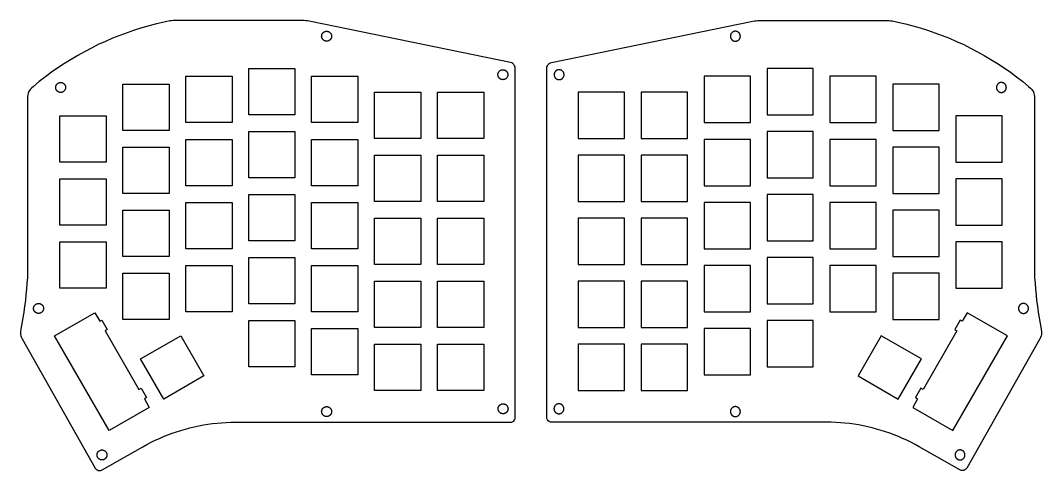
# Model space of a CAD drawing. Header units: centimetres. Extents: x 6 to 315, y 5 to 141.
import ezdxf

# ---------------------------------------------------------------- set-up
doc = ezdxf.new("R2010")
doc.units = ezdxf.units.CM
doc.layers.get('0').update_dxf_attribs({"color": 153, "true_color": 0x5890e1})

msp = doc.modelspace()

# ---------------------------------------------------------------- linework, layer by layer
for points in [[(7.74, 66.44, 0), (7.73, 65.94, 0), (7.72, 65.44, 0), (7.71, 64.94, 0), (7.69, 64.44, 0), (7.67, 63.94, 0), (7.66, 63.73, 0), (7.55, 62, 0), (7.42, 60.27, 0), (7.25, 58.53, 0), (7.06, 56.78, 0), (6.84, 55.04, 0), (6.59, 53.3, 0), (6.32, 51.57, 0), (6.02, 49.86, 0), (5.69, 48.16, 0), (5.65, 47.95, 0), (5.58, 47.48, 0), (5.56, 47, 0), (5.61, 46.53, 0), (5.71, 46.06, 0), (5.87, 45.61, 0), (6.08, 45.18, 0), (28.22, 6.16, 0), (28.46, 5.84, 0), (28.77, 5.6, 0), (29.13, 5.45, 0), (29.51, 5.4, 0), (29.89, 5.44, 0), (30.26, 5.59, 0), (42.62, 12.6, 0), (43.84, 13.28, 0), (45.09, 13.93, 0), (46.34, 14.54, 0), (47.62, 15.12, 0), (48.9, 15.67, 0), (50.19, 16.19, 0), (51.5, 16.68, 0), (52.82, 17.13, 0), (54.15, 17.55, 0), (55.49, 17.94, 0), (56.83, 18.3, 0), (58.19, 18.62, 0), (59.55, 18.91, 0), (60.92, 19.17, 0), (62.3, 19.39, 0), (63.68, 19.58, 0), (65.07, 19.73, 0), (66.46, 19.85, 0), (67.86, 19.94, 0), (69.26, 19.99, 0), (70.66, 20.01, 0), (153.81, 20.01, 0), (154.21, 20.06, 0), (154.57, 20.21, 0), (154.87, 20.45, 0), (155.11, 20.75, 0), (155.26, 21.11, 0), (155.31, 21.51, 0), (155.31, 126.94, 0), (155.26, 127.36, 0), (155.12, 127.75, 0), (154.9, 128.1, 0), (154.6, 128.39, 0), (154.25, 128.6, 0), (153.84, 128.74, 0), (93.44, 141.12, 0), (92.95, 141.21, 0), (92.46, 141.28, 0), (91.96, 141.34, 0), (91.47, 141.39, 0), (90.97, 141.41, 0), (90.47, 141.42, 0), (52.82, 141.42, 0), (52.32, 141.41, 0), (51.83, 141.39, 0), (51.33, 141.34, 0), (50.83, 141.28, 0), (50.34, 141.21, 0), (49.85, 141.12, 0), (49.05, 140.95, 0), (46.78, 140.43, 0), (44.52, 139.84, 0), (42.28, 139.19, 0), (40.04, 138.49, 0), (37.83, 137.72, 0), (35.62, 136.9, 0), (33.44, 136.03, 0), (31.28, 135.1, 0), (29.14, 134.11, 0), (27.03, 133.07, 0), (24.95, 131.98, 0), (22.89, 130.84, 0), (20.87, 129.64, 0), (18.87, 128.4, 0), (16.92, 127.11, 0), (15, 125.77, 0), (13.12, 124.38, 0), (11.28, 122.94, 0), (9.49, 121.46, 0), (8.87, 120.92, 0), (8.54, 120.59, 0), (8.26, 120.21, 0), (8.03, 119.8, 0), (7.87, 119.37, 0), (7.77, 118.91, 0), (7.74, 118.44, 0), (7.74, 66.94, 0)], [(312.43, 66.44, 0), (312.44, 65.94, 0), (312.45, 65.44, 0), (312.46, 64.94, 0), (312.48, 64.44, 0), (312.5, 63.94, 0), (312.51, 63.73, 0), (312.62, 62, 0), (312.75, 60.27, 0), (312.92, 58.53, 0), (313.11, 56.78, 0), (313.33, 55.04, 0), (313.58, 53.3, 0), (313.85, 51.57, 0), (314.15, 49.86, 0), (314.48, 48.16, 0), (314.52, 47.95, 0), (314.6, 47.48, 0), (314.61, 47, 0), (314.56, 46.53, 0), (314.46, 46.06, 0), (314.3, 45.61, 0), (314.09, 45.18, 0), (291.95, 6.16, 0), (291.71, 5.84, 0), (291.4, 5.6, 0), (291.04, 5.45, 0), (290.67, 5.4, 0), (290.28, 5.44, 0), (289.91, 5.59, 0), (277.56, 12.6, 0), (276.33, 13.28, 0), (275.08, 13.93, 0), (273.83, 14.54, 0), (272.55, 15.12, 0), (271.27, 15.67, 0), (269.98, 16.19, 0), (268.67, 16.68, 0), (267.35, 17.13, 0), (266.02, 17.55, 0), (264.69, 17.94, 0), (263.34, 18.3, 0), (261.98, 18.62, 0), (260.62, 18.91, 0), (259.25, 19.17, 0), (257.87, 19.39, 0), (256.49, 19.58, 0), (255.1, 19.73, 0), (253.71, 19.85, 0), (252.31, 19.94, 0), (250.91, 19.99, 0), (249.51, 20.01, 0), (166.36, 20.01, 0), (165.96, 20.06, 0), (165.6, 20.21, 0), (165.3, 20.45, 0), (165.06, 20.75, 0), (164.91, 21.11, 0), (164.86, 21.51, 0), (164.86, 126.94, 0), (164.91, 127.36, 0), (165.05, 127.75, 0), (165.27, 128.1, 0), (165.57, 128.39, 0), (165.92, 128.6, 0), (166.33, 128.74, 0), (226.73, 141.12, 0), (227.22, 141.21, 0), (227.71, 141.28, 0), (228.21, 141.34, 0), (228.7, 141.39, 0), (229.2, 141.41, 0), (229.7, 141.42, 0), (267.35, 141.42, 0), (267.85, 141.41, 0), (268.35, 141.39, 0), (268.84, 141.34, 0), (269.34, 141.28, 0), (269.83, 141.21, 0), (270.32, 141.12, 0), (271.12, 140.95, 0), (273.39, 140.43, 0), (275.65, 139.84, 0), (277.89, 139.19, 0), (280.13, 138.49, 0), (282.35, 137.72, 0), (284.55, 136.9, 0), (286.73, 136.03, 0), (288.89, 135.1, 0), (291.03, 134.11, 0), (293.14, 133.07, 0), (295.22, 131.98, 0), (297.28, 130.84, 0), (299.3, 129.64, 0), (301.3, 128.4, 0), (303.25, 127.11, 0), (305.17, 125.77, 0), (307.05, 124.38, 0), (308.89, 122.94, 0), (310.68, 121.46, 0), (311.3, 120.92, 0), (311.63, 120.59, 0), (311.91, 120.21, 0), (312.14, 119.8, 0), (312.3, 119.37, 0), (312.4, 118.91, 0), (312.43, 118.44, 0), (312.43, 66.94, 0)], [(96.73, 136.65, 0), (96.73, 136.72, 0), (96.74, 136.8, 0), (96.75, 136.88, 0), (96.76, 136.95, 0), (96.78, 137.02, 0), (96.8, 137.09, 0), (96.82, 137.16, 0), (96.85, 137.23, 0), (96.88, 137.3, 0), (96.91, 137.36, 0), (96.95, 137.43, 0), (96.99, 137.49, 0), (97.03, 137.55, 0), (97.08, 137.6, 0), (97.12, 137.66, 0), (97.17, 137.71, 0), (97.23, 137.76, 0), (97.28, 137.81, 0), (97.34, 137.85, 0), (97.4, 137.9, 0), (97.46, 137.93, 0), (97.52, 137.97, 0), (97.59, 138, 0), (97.65, 138.03, 0), (97.72, 138.06, 0), (97.79, 138.08, 0), (97.86, 138.11, 0), (97.93, 138.12, 0), (98.01, 138.14, 0), (98.08, 138.14, 0), (98.16, 138.15, 0), (98.24, 138.15, 0), (98.31, 138.15, 0), (98.39, 138.14, 0), (98.47, 138.14, 0), (98.54, 138.12, 0), (98.61, 138.11, 0), (98.68, 138.08, 0), (98.75, 138.06, 0), (98.82, 138.03, 0), (98.89, 138, 0), (98.95, 137.97, 0), (99.02, 137.93, 0), (99.08, 137.9, 0), (99.14, 137.85, 0), (99.19, 137.81, 0), (99.25, 137.76, 0), (99.3, 137.71, 0), (99.35, 137.66, 0), (99.4, 137.6, 0), (99.44, 137.55, 0), (99.49, 137.49, 0), (99.52, 137.43, 0), (99.56, 137.36, 0), (99.59, 137.3, 0), (99.62, 137.23, 0), (99.65, 137.16, 0), (99.67, 137.09, 0), (99.69, 137.02, 0), (99.71, 136.95, 0), (99.72, 136.88, 0), (99.73, 136.8, 0), (99.74, 136.72, 0), (99.74, 136.65, 0), (99.74, 136.57, 0), (99.73, 136.49, 0), (99.72, 136.42, 0), (99.71, 136.34, 0), (99.69, 136.27, 0), (99.67, 136.2, 0), (99.65, 136.13, 0), (99.62, 136.06, 0), (99.59, 136, 0), (99.56, 135.93, 0), (99.52, 135.87, 0), (99.49, 135.81, 0), (99.44, 135.75, 0), (99.4, 135.69, 0), (99.35, 135.64, 0), (99.3, 135.58, 0), (99.25, 135.53, 0), (99.19, 135.49, 0), (99.14, 135.44, 0), (99.08, 135.4, 0), (99.02, 135.36, 0), (98.95, 135.32, 0), (98.89, 135.29, 0), (98.82, 135.26, 0), (98.75, 135.23, 0), (98.68, 135.21, 0), (98.61, 135.19, 0), (98.54, 135.17, 0), (98.47, 135.16, 0), (98.39, 135.15, 0), (98.31, 135.14, 0), (98.24, 135.14, 0), (98.16, 135.14, 0), (98.08, 135.15, 0), (98.01, 135.16, 0), (97.93, 135.17, 0), (97.86, 135.19, 0), (97.79, 135.21, 0), (97.72, 135.23, 0), (97.65, 135.26, 0), (97.59, 135.29, 0), (97.52, 135.32, 0), (97.46, 135.36, 0), (97.4, 135.4, 0), (97.34, 135.44, 0), (97.28, 135.49, 0), (97.23, 135.53, 0), (97.17, 135.58, 0), (97.12, 135.64, 0), (97.08, 135.69, 0), (97.03, 135.75, 0), (96.99, 135.81, 0), (96.95, 135.87, 0), (96.91, 135.93, 0), (96.88, 136, 0), (96.85, 136.06, 0), (96.82, 136.13, 0), (96.8, 136.2, 0), (96.78, 136.27, 0), (96.76, 136.34, 0), (96.75, 136.42, 0), (96.74, 136.49, 0), (96.73, 136.57, 0)], [(223.44, 136.65, 0), (223.44, 136.72, 0), (223.43, 136.8, 0), (223.42, 136.88, 0), (223.41, 136.95, 0), (223.39, 137.02, 0), (223.37, 137.09, 0), (223.35, 137.16, 0), (223.32, 137.23, 0), (223.29, 137.3, 0), (223.26, 137.36, 0), (223.22, 137.43, 0), (223.18, 137.49, 0), (223.14, 137.55, 0), (223.09, 137.6, 0), (223.05, 137.66, 0), (223, 137.71, 0), (222.94, 137.76, 0), (222.89, 137.81, 0), (222.83, 137.85, 0), (222.77, 137.9, 0), (222.71, 137.93, 0), (222.65, 137.97, 0), (222.59, 138, 0), (222.52, 138.03, 0), (222.45, 138.06, 0), (222.38, 138.08, 0), (222.31, 138.11, 0), (222.24, 138.12, 0), (222.16, 138.14, 0), (222.09, 138.14, 0), (222.01, 138.15, 0), (221.93, 138.15, 0), (221.86, 138.15, 0), (221.78, 138.14, 0), (221.7, 138.14, 0), (221.63, 138.12, 0), (221.56, 138.11, 0), (221.49, 138.08, 0), (221.42, 138.06, 0), (221.35, 138.03, 0), (221.28, 138, 0), (221.22, 137.97, 0), (221.15, 137.93, 0), (221.09, 137.9, 0), (221.03, 137.85, 0), (220.98, 137.81, 0), (220.92, 137.76, 0), (220.87, 137.71, 0), (220.82, 137.66, 0), (220.77, 137.6, 0), (220.73, 137.55, 0), (220.69, 137.49, 0), (220.65, 137.43, 0), (220.61, 137.36, 0), (220.58, 137.3, 0), (220.55, 137.23, 0), (220.52, 137.16, 0), (220.5, 137.09, 0), (220.48, 137.02, 0), (220.46, 136.95, 0), (220.45, 136.88, 0), (220.44, 136.8, 0), (220.43, 136.72, 0), (220.43, 136.65, 0), (220.43, 136.57, 0), (220.44, 136.49, 0), (220.45, 136.42, 0), (220.46, 136.34, 0), (220.48, 136.27, 0), (220.5, 136.2, 0), (220.52, 136.13, 0), (220.55, 136.06, 0), (220.58, 136, 0), (220.61, 135.93, 0), (220.65, 135.87, 0), (220.69, 135.81, 0), (220.73, 135.75, 0), (220.77, 135.69, 0), (220.82, 135.64, 0), (220.87, 135.58, 0), (220.92, 135.53, 0), (220.98, 135.49, 0), (221.03, 135.44, 0), (221.09, 135.4, 0), (221.15, 135.36, 0), (221.22, 135.32, 0), (221.28, 135.29, 0), (221.35, 135.26, 0), (221.42, 135.23, 0), (221.49, 135.21, 0), (221.56, 135.19, 0), (221.63, 135.17, 0), (221.7, 135.16, 0), (221.78, 135.15, 0), (221.86, 135.14, 0), (221.93, 135.14, 0), (222.01, 135.14, 0), (222.09, 135.15, 0), (222.16, 135.16, 0), (222.24, 135.17, 0), (222.31, 135.19, 0), (222.38, 135.21, 0), (222.45, 135.23, 0), (222.52, 135.26, 0), (222.59, 135.29, 0), (222.65, 135.32, 0), (222.71, 135.36, 0), (222.77, 135.4, 0), (222.83, 135.44, 0), (222.89, 135.49, 0), (222.94, 135.53, 0), (223, 135.58, 0), (223.05, 135.64, 0), (223.09, 135.69, 0), (223.14, 135.75, 0), (223.18, 135.81, 0), (223.22, 135.87, 0), (223.26, 135.93, 0), (223.29, 136, 0), (223.32, 136.06, 0), (223.35, 136.13, 0), (223.37, 136.2, 0), (223.39, 136.27, 0), (223.41, 136.34, 0), (223.42, 136.42, 0), (223.43, 136.49, 0), (223.44, 136.57, 0)], [(74.64, 126.91, 0), (88.65, 126.91, 0), (88.65, 112.92, 0), (74.64, 112.92, 0)], [(245.53, 126.91, 0), (231.52, 126.91, 0), (231.52, 112.92, 0), (245.53, 112.92, 0)], [(69.6, 124.54, 0), (69.6, 110.53, 0), (55.59, 110.53, 0), (55.59, 124.54, 0)], [(93.69, 124.54, 0), (107.7, 124.54, 0), (107.7, 110.53, 0), (93.69, 110.53, 0)], [(150.07, 125.03, 0), (150.07, 125.11, 0), (150.08, 125.18, 0), (150.09, 125.26, 0), (150.1, 125.33, 0), (150.12, 125.41, 0), (150.14, 125.48, 0), (150.16, 125.55, 0), (150.19, 125.61, 0), (150.22, 125.68, 0), (150.25, 125.75, 0), (150.29, 125.81, 0), (150.33, 125.87, 0), (150.37, 125.93, 0), (150.42, 125.99, 0), (150.46, 126.04, 0), (150.51, 126.09, 0), (150.57, 126.14, 0), (150.62, 126.19, 0), (150.68, 126.24, 0), (150.74, 126.28, 0), (150.8, 126.32, 0), (150.86, 126.35, 0), (150.92, 126.39, 0), (150.99, 126.42, 0), (151.06, 126.44, 0), (151.13, 126.47, 0), (151.2, 126.49, 0), (151.27, 126.5, 0), (151.35, 126.52, 0), (151.42, 126.53, 0), (151.5, 126.53, 0), (151.58, 126.53, 0), (151.65, 126.53, 0), (151.73, 126.53, 0), (151.81, 126.52, 0), (151.88, 126.5, 0), (151.95, 126.49, 0), (152.02, 126.47, 0), (152.09, 126.44, 0), (152.16, 126.42, 0), (152.23, 126.39, 0), (152.29, 126.35, 0), (152.36, 126.32, 0), (152.42, 126.28, 0), (152.48, 126.24, 0), (152.53, 126.19, 0), (152.59, 126.14, 0), (152.64, 126.09, 0), (152.69, 126.04, 0), (152.74, 125.99, 0), (152.78, 125.93, 0), (152.82, 125.87, 0), (152.86, 125.81, 0), (152.9, 125.75, 0), (152.93, 125.68, 0), (152.96, 125.61, 0), (152.99, 125.55, 0), (153.01, 125.48, 0), (153.03, 125.41, 0), (153.05, 125.33, 0), (153.06, 125.26, 0), (153.07, 125.18, 0), (153.08, 125.11, 0), (153.08, 125.03, 0), (153.08, 124.95, 0), (153.07, 124.88, 0), (153.06, 124.8, 0), (153.05, 124.73, 0), (153.03, 124.65, 0), (153.01, 124.58, 0), (152.99, 124.51, 0), (152.96, 124.44, 0), (152.93, 124.38, 0), (152.9, 124.31, 0), (152.86, 124.25, 0), (152.82, 124.19, 0), (152.78, 124.13, 0), (152.74, 124.07, 0), (152.69, 124.02, 0), (152.64, 123.97, 0), (152.59, 123.92, 0), (152.53, 123.87, 0), (152.48, 123.82, 0), (152.42, 123.78, 0), (152.36, 123.74, 0), (152.29, 123.71, 0), (152.23, 123.67, 0), (152.16, 123.64, 0), (152.09, 123.62, 0), (152.02, 123.59, 0), (151.95, 123.57, 0), (151.88, 123.55, 0), (151.81, 123.54, 0), (151.73, 123.53, 0), (151.65, 123.53, 0), (151.58, 123.52, 0), (151.5, 123.53, 0), (151.42, 123.53, 0), (151.35, 123.54, 0), (151.27, 123.55, 0), (151.2, 123.57, 0), (151.13, 123.59, 0), (151.06, 123.62, 0), (150.99, 123.64, 0), (150.92, 123.67, 0), (150.86, 123.71, 0), (150.8, 123.74, 0), (150.74, 123.78, 0), (150.68, 123.82, 0), (150.62, 123.87, 0), (150.57, 123.92, 0), (150.51, 123.97, 0), (150.46, 124.02, 0), (150.42, 124.07, 0), (150.37, 124.13, 0), (150.33, 124.19, 0), (150.29, 124.25, 0), (150.25, 124.31, 0), (150.22, 124.38, 0), (150.19, 124.44, 0), (150.16, 124.51, 0), (150.14, 124.58, 0), (150.12, 124.65, 0), (150.1, 124.73, 0), (150.09, 124.8, 0), (150.08, 124.88, 0), (150.07, 124.95, 0)], [(170.1, 125.03, 0), (170.1, 125.11, 0), (170.09, 125.18, 0), (170.08, 125.26, 0), (170.07, 125.33, 0), (170.05, 125.41, 0), (170.03, 125.48, 0), (170.01, 125.55, 0), (169.98, 125.61, 0), (169.95, 125.68, 0), (169.92, 125.75, 0), (169.88, 125.81, 0), (169.84, 125.87, 0), (169.8, 125.93, 0), (169.75, 125.99, 0), (169.71, 126.04, 0), (169.66, 126.09, 0), (169.61, 126.14, 0), (169.55, 126.19, 0), (169.49, 126.24, 0), (169.43, 126.28, 0), (169.37, 126.32, 0), (169.31, 126.35, 0), (169.25, 126.39, 0), (169.18, 126.42, 0), (169.11, 126.44, 0), (169.04, 126.47, 0), (168.97, 126.49, 0), (168.9, 126.5, 0), (168.82, 126.52, 0), (168.75, 126.53, 0), (168.67, 126.53, 0), (168.59, 126.53, 0), (168.52, 126.53, 0), (168.44, 126.53, 0), (168.36, 126.52, 0), (168.29, 126.5, 0), (168.22, 126.49, 0), (168.15, 126.47, 0), (168.08, 126.44, 0), (168.01, 126.42, 0), (167.94, 126.39, 0), (167.88, 126.35, 0), (167.81, 126.32, 0), (167.75, 126.28, 0), (167.69, 126.24, 0), (167.64, 126.19, 0), (167.58, 126.14, 0), (167.53, 126.09, 0), (167.48, 126.04, 0), (167.43, 125.99, 0), (167.39, 125.93, 0), (167.35, 125.87, 0), (167.31, 125.81, 0), (167.27, 125.75, 0), (167.24, 125.68, 0), (167.21, 125.61, 0), (167.18, 125.55, 0), (167.16, 125.48, 0), (167.14, 125.41, 0), (167.12, 125.33, 0), (167.11, 125.26, 0), (167.1, 125.18, 0), (167.09, 125.11, 0), (167.09, 125.03, 0), (167.09, 124.95, 0), (167.1, 124.88, 0), (167.11, 124.8, 0), (167.12, 124.73, 0), (167.14, 124.65, 0), (167.16, 124.58, 0), (167.18, 124.51, 0), (167.21, 124.44, 0), (167.24, 124.38, 0), (167.27, 124.31, 0), (167.31, 124.25, 0), (167.35, 124.19, 0), (167.39, 124.13, 0), (167.43, 124.07, 0), (167.48, 124.02, 0), (167.53, 123.97, 0), (167.58, 123.92, 0), (167.64, 123.87, 0), (167.69, 123.82, 0), (167.75, 123.78, 0), (167.81, 123.74, 0), (167.88, 123.71, 0), (167.94, 123.67, 0), (168.01, 123.64, 0), (168.08, 123.62, 0), (168.15, 123.59, 0), (168.22, 123.57, 0), (168.29, 123.55, 0), (168.36, 123.54, 0), (168.44, 123.53, 0), (168.52, 123.53, 0), (168.59, 123.52, 0), (168.67, 123.53, 0), (168.75, 123.53, 0), (168.82, 123.54, 0), (168.9, 123.55, 0), (168.97, 123.57, 0), (169.04, 123.59, 0), (169.11, 123.62, 0), (169.18, 123.64, 0), (169.25, 123.67, 0), (169.31, 123.71, 0), (169.37, 123.74, 0), (169.43, 123.78, 0), (169.49, 123.82, 0), (169.55, 123.87, 0), (169.61, 123.92, 0), (169.66, 123.97, 0), (169.71, 124.02, 0), (169.75, 124.07, 0), (169.8, 124.13, 0), (169.84, 124.19, 0), (169.88, 124.25, 0), (169.92, 124.31, 0), (169.95, 124.38, 0), (169.98, 124.44, 0), (170.01, 124.51, 0), (170.03, 124.58, 0), (170.05, 124.65, 0), (170.07, 124.73, 0), (170.08, 124.8, 0), (170.09, 124.88, 0), (170.1, 124.95, 0)], [(226.48, 124.54, 0), (212.47, 124.54, 0), (212.47, 110.53, 0), (226.48, 110.53, 0)], [(250.57, 124.54, 0), (250.57, 110.53, 0), (264.58, 110.53, 0), (264.58, 124.54, 0)], [(16.23, 121.16, 0), (16.23, 121.24, 0), (16.23, 121.32, 0), (16.24, 121.39, 0), (16.26, 121.47, 0), (16.27, 121.54, 0), (16.29, 121.61, 0), (16.32, 121.68, 0), (16.34, 121.75, 0), (16.37, 121.82, 0), (16.41, 121.88, 0), (16.44, 121.94, 0), (16.48, 122, 0), (16.52, 122.06, 0), (16.57, 122.12, 0), (16.62, 122.18, 0), (16.67, 122.23, 0), (16.72, 122.28, 0), (16.77, 122.32, 0), (16.83, 122.37, 0), (16.89, 122.41, 0), (16.95, 122.45, 0), (17.01, 122.49, 0), (17.08, 122.52, 0), (17.14, 122.55, 0), (17.21, 122.58, 0), (17.28, 122.6, 0), (17.35, 122.62, 0), (17.43, 122.64, 0), (17.5, 122.65, 0), (17.58, 122.66, 0), (17.65, 122.67, 0), (17.73, 122.67, 0), (17.81, 122.67, 0), (17.88, 122.66, 0), (17.96, 122.65, 0), (18.03, 122.64, 0), (18.11, 122.62, 0), (18.18, 122.6, 0), (18.25, 122.58, 0), (18.32, 122.55, 0), (18.38, 122.52, 0), (18.45, 122.49, 0), (18.51, 122.45, 0), (18.57, 122.41, 0), (18.63, 122.37, 0), (18.69, 122.32, 0), (18.74, 122.28, 0), (18.79, 122.23, 0), (18.84, 122.18, 0), (18.89, 122.12, 0), (18.94, 122.06, 0), (18.98, 122, 0), (19.02, 121.94, 0), (19.05, 121.88, 0), (19.09, 121.82, 0), (19.12, 121.75, 0), (19.14, 121.68, 0), (19.17, 121.61, 0), (19.19, 121.54, 0), (19.2, 121.47, 0), (19.22, 121.39, 0), (19.23, 121.32, 0), (19.23, 121.24, 0), (19.24, 121.16, 0), (19.23, 121.09, 0), (19.23, 121.01, 0), (19.22, 120.93, 0), (19.2, 120.86, 0), (19.19, 120.79, 0), (19.17, 120.72, 0), (19.14, 120.65, 0), (19.12, 120.58, 0), (19.09, 120.51, 0), (19.05, 120.45, 0), (19.02, 120.38, 0), (18.98, 120.32, 0), (18.94, 120.26, 0), (18.89, 120.21, 0), (18.84, 120.15, 0), (18.79, 120.1, 0), (18.74, 120.05, 0), (18.69, 120, 0), (18.63, 119.96, 0), (18.57, 119.92, 0), (18.51, 119.88, 0), (18.45, 119.84, 0), (18.38, 119.81, 0), (18.32, 119.78, 0), (18.25, 119.75, 0), (18.18, 119.73, 0), (18.11, 119.71, 0), (18.03, 119.69, 0), (17.96, 119.68, 0), (17.88, 119.67, 0), (17.81, 119.66, 0), (17.73, 119.66, 0), (17.65, 119.66, 0), (17.58, 119.67, 0), (17.5, 119.68, 0), (17.43, 119.69, 0), (17.35, 119.71, 0), (17.28, 119.73, 0), (17.21, 119.75, 0), (17.14, 119.78, 0), (17.08, 119.81, 0), (17.01, 119.84, 0), (16.95, 119.88, 0), (16.89, 119.92, 0), (16.83, 119.96, 0), (16.77, 120, 0), (16.72, 120.05, 0), (16.67, 120.1, 0), (16.62, 120.15, 0), (16.57, 120.21, 0), (16.52, 120.26, 0), (16.48, 120.32, 0), (16.44, 120.38, 0), (16.41, 120.45, 0), (16.37, 120.51, 0), (16.34, 120.58, 0), (16.32, 120.65, 0), (16.29, 120.72, 0), (16.27, 120.79, 0), (16.26, 120.86, 0), (16.24, 120.93, 0), (16.23, 121.01, 0), (16.23, 121.09, 0)], [(50.55, 108.16, 0), (36.54, 108.16, 0), (36.54, 122.15, 0), (50.55, 122.15, 0)], [(269.62, 108.16, 0), (283.63, 108.16, 0), (283.63, 122.15, 0), (269.62, 122.15, 0)], [(303.95, 121.16, 0), (303.94, 121.24, 0), (303.94, 121.32, 0), (303.93, 121.39, 0), (303.91, 121.47, 0), (303.9, 121.54, 0), (303.88, 121.61, 0), (303.85, 121.68, 0), (303.83, 121.75, 0), (303.8, 121.82, 0), (303.76, 121.88, 0), (303.73, 121.94, 0), (303.69, 122, 0), (303.65, 122.06, 0), (303.6, 122.12, 0), (303.55, 122.18, 0), (303.5, 122.23, 0), (303.45, 122.28, 0), (303.4, 122.32, 0), (303.34, 122.37, 0), (303.28, 122.41, 0), (303.22, 122.45, 0), (303.16, 122.49, 0), (303.09, 122.52, 0), (303.03, 122.55, 0), (302.96, 122.58, 0), (302.89, 122.6, 0), (302.82, 122.62, 0), (302.74, 122.64, 0), (302.67, 122.65, 0), (302.59, 122.66, 0), (302.52, 122.67, 0), (302.44, 122.67, 0), (302.36, 122.67, 0), (302.29, 122.66, 0), (302.21, 122.65, 0), (302.14, 122.64, 0), (302.06, 122.62, 0), (301.99, 122.6, 0), (301.92, 122.58, 0), (301.85, 122.55, 0), (301.79, 122.52, 0), (301.72, 122.49, 0), (301.66, 122.45, 0), (301.6, 122.41, 0), (301.54, 122.37, 0), (301.48, 122.32, 0), (301.43, 122.28, 0), (301.38, 122.23, 0), (301.33, 122.18, 0), (301.28, 122.12, 0), (301.23, 122.06, 0), (301.19, 122, 0), (301.15, 121.94, 0), (301.12, 121.88, 0), (301.08, 121.82, 0), (301.05, 121.75, 0), (301.03, 121.68, 0), (301, 121.61, 0), (300.98, 121.54, 0), (300.97, 121.47, 0), (300.95, 121.39, 0), (300.94, 121.32, 0), (300.94, 121.24, 0), (300.94, 121.16, 0), (300.94, 121.09, 0), (300.94, 121.01, 0), (300.95, 120.93, 0), (300.97, 120.86, 0), (300.98, 120.79, 0), (301, 120.72, 0), (301.03, 120.65, 0), (301.05, 120.58, 0), (301.08, 120.51, 0), (301.12, 120.45, 0), (301.15, 120.38, 0), (301.19, 120.32, 0), (301.23, 120.26, 0), (301.28, 120.21, 0), (301.33, 120.15, 0), (301.38, 120.1, 0), (301.43, 120.05, 0), (301.48, 120, 0), (301.54, 119.96, 0), (301.6, 119.92, 0), (301.66, 119.88, 0), (301.72, 119.84, 0), (301.79, 119.81, 0), (301.85, 119.78, 0), (301.92, 119.75, 0), (301.99, 119.73, 0), (302.06, 119.71, 0), (302.14, 119.69, 0), (302.21, 119.68, 0), (302.29, 119.67, 0), (302.36, 119.66, 0), (302.44, 119.66, 0), (302.52, 119.66, 0), (302.59, 119.67, 0), (302.67, 119.68, 0), (302.74, 119.69, 0), (302.82, 119.71, 0), (302.89, 119.73, 0), (302.96, 119.75, 0), (303.03, 119.78, 0), (303.09, 119.81, 0), (303.16, 119.84, 0), (303.22, 119.88, 0), (303.28, 119.92, 0), (303.34, 119.96, 0), (303.4, 120, 0), (303.45, 120.05, 0), (303.5, 120.1, 0), (303.55, 120.15, 0), (303.6, 120.21, 0), (303.65, 120.26, 0), (303.69, 120.32, 0), (303.73, 120.38, 0), (303.76, 120.45, 0), (303.8, 120.51, 0), (303.83, 120.58, 0), (303.85, 120.65, 0), (303.88, 120.72, 0), (303.9, 120.79, 0), (303.91, 120.86, 0), (303.93, 120.93, 0), (303.94, 121.01, 0), (303.94, 121.09, 0)], [(126.75, 119.78, 0), (126.75, 105.76, 0), (112.74, 105.76, 0), (112.74, 119.78, 0)], [(131.79, 119.78, 0), (145.8, 119.78, 0), (145.8, 105.76, 0), (131.79, 105.76, 0)], [(188.38, 119.78, 0), (174.37, 119.78, 0), (174.37, 105.76, 0), (188.38, 105.76, 0)], [(193.42, 119.78, 0), (193.42, 105.76, 0), (207.43, 105.76, 0), (207.43, 119.78, 0)], [(17.49, 98.63, 0), (17.49, 112.62, 0), (31.5, 112.62, 0), (31.5, 98.63, 0)], [(302.68, 98.63, 0), (302.68, 112.62, 0), (288.67, 112.62, 0), (288.67, 98.63, 0)], [(69.6, 91.48, 0), (55.59, 91.48, 0), (55.59, 105.49, 0), (69.6, 105.49, 0)], [(74.64, 93.87, 0), (74.64, 107.86, 0), (88.65, 107.86, 0), (88.65, 93.87, 0)], [(93.69, 105.49, 0), (107.7, 105.49, 0), (107.7, 91.48, 0), (93.69, 91.48, 0)], [(226.48, 105.49, 0), (212.47, 105.49, 0), (212.47, 91.48, 0), (226.48, 91.48, 0)], [(245.53, 93.87, 0), (245.53, 107.86, 0), (231.52, 107.86, 0), (231.52, 93.87, 0)], [(250.57, 91.48, 0), (264.58, 91.48, 0), (264.58, 105.49, 0), (250.57, 105.49, 0)], [(36.54, 103.1, 0), (50.55, 103.1, 0), (50.55, 89.11, 0), (36.54, 89.11, 0)], [(283.63, 103.1, 0), (269.62, 103.1, 0), (269.62, 89.11, 0), (283.63, 89.11, 0)], [(112.74, 100.73, 0), (126.75, 100.73, 0), (126.75, 86.71, 0), (112.74, 86.71, 0)], [(131.79, 100.73, 0), (145.8, 100.73, 0), (145.8, 86.71, 0), (131.79, 86.71, 0)], [(188.38, 100.73, 0), (174.37, 100.73, 0), (174.37, 86.71, 0), (188.38, 86.71, 0)], [(207.43, 100.73, 0), (193.42, 100.73, 0), (193.42, 86.71, 0), (207.43, 86.71, 0)], [(17.49, 79.58, 0), (17.49, 93.57, 0), (31.5, 93.57, 0), (31.5, 79.58, 0)], [(302.68, 79.58, 0), (302.68, 93.57, 0), (288.67, 93.57, 0), (288.67, 79.58, 0)], [(74.64, 74.82, 0), (74.64, 88.81, 0), (88.65, 88.81, 0), (88.65, 74.82, 0)], [(245.53, 74.82, 0), (245.53, 88.81, 0), (231.52, 88.81, 0), (231.52, 74.82, 0)], [(36.54, 70.06, 0), (36.54, 84.05, 0), (50.55, 84.05, 0), (50.55, 70.06, 0)], [(55.59, 72.43, 0), (55.59, 86.44, 0), (69.6, 86.44, 0), (69.6, 72.43, 0)], [(107.7, 86.44, 0), (107.7, 72.43, 0), (93.69, 72.43, 0), (93.69, 86.44, 0)], [(212.47, 86.44, 0), (212.47, 72.43, 0), (226.48, 72.43, 0), (226.48, 86.44, 0)], [(264.58, 72.43, 0), (264.58, 86.44, 0), (250.57, 86.44, 0), (250.57, 72.43, 0)], [(283.63, 70.06, 0), (283.63, 84.05, 0), (269.62, 84.05, 0), (269.62, 70.06, 0)], [(126.75, 81.68, 0), (126.75, 67.66, 0), (112.74, 67.66, 0), (112.74, 81.68, 0)], [(145.8, 81.68, 0), (145.8, 67.66, 0), (131.79, 67.66, 0), (131.79, 81.68, 0)], [(174.37, 81.68, 0), (174.37, 67.66, 0), (188.38, 67.66, 0), (188.38, 81.68, 0)], [(193.42, 81.68, 0), (193.42, 67.66, 0), (207.43, 67.66, 0), (207.43, 81.68, 0)], [(31.5, 60.53, 0), (17.49, 60.53, 0), (17.49, 74.52, 0), (31.5, 74.52, 0)], [(288.67, 60.53, 0), (302.68, 60.53, 0), (302.68, 74.52, 0), (288.67, 74.52, 0)], [(74.64, 69.76, 0), (88.65, 69.76, 0), (88.65, 55.77, 0), (74.64, 55.77, 0)], [(245.53, 69.76, 0), (231.52, 69.76, 0), (231.52, 55.77, 0), (245.53, 55.77, 0)], [(50.55, 51.01, 0), (36.54, 51.01, 0), (36.54, 65, 0), (50.55, 65, 0)], [(69.6, 53.38, 0), (55.59, 53.38, 0), (55.59, 67.39, 0), (69.6, 67.39, 0)], [(107.7, 67.39, 0), (107.7, 53.38, 0), (93.69, 53.38, 0), (93.69, 67.39, 0)], [(212.47, 67.39, 0), (212.47, 53.38, 0), (226.48, 53.38, 0), (226.48, 67.39, 0)], [(250.57, 53.38, 0), (264.58, 53.38, 0), (264.58, 67.39, 0), (250.57, 67.39, 0)], [(269.62, 51.01, 0), (283.63, 51.01, 0), (283.63, 65, 0), (269.62, 65, 0)], [(126.75, 62.63, 0), (126.75, 48.61, 0), (112.74, 48.61, 0), (112.74, 62.63, 0)], [(145.8, 62.63, 0), (145.8, 48.61, 0), (131.79, 48.61, 0), (131.79, 62.63, 0)], [(174.37, 62.63, 0), (174.37, 48.61, 0), (188.38, 48.61, 0), (188.38, 62.63, 0)], [(193.42, 62.63, 0), (193.42, 48.61, 0), (207.43, 48.61, 0), (207.43, 62.63, 0)], [(9.54, 54.39, 0), (9.54, 54.46, 0), (9.55, 54.54, 0), (9.56, 54.61, 0), (9.57, 54.69, 0), (9.59, 54.76, 0), (9.61, 54.83, 0), (9.63, 54.9, 0), (9.66, 54.97, 0), (9.69, 55.04, 0), (9.72, 55.1, 0), (9.76, 55.17, 0), (9.8, 55.23, 0), (9.84, 55.29, 0), (9.89, 55.34, 0), (9.93, 55.4, 0), (9.98, 55.45, 0), (10.03, 55.5, 0), (10.09, 55.55, 0), (10.15, 55.59, 0), (10.21, 55.63, 0), (10.27, 55.67, 0), (10.33, 55.71, 0), (10.39, 55.74, 0), (10.46, 55.77, 0), (10.53, 55.8, 0), (10.6, 55.82, 0), (10.67, 55.84, 0), (10.74, 55.86, 0), (10.82, 55.87, 0), (10.89, 55.88, 0), (10.97, 55.89, 0), (11.05, 55.89, 0), (11.12, 55.89, 0), (11.2, 55.88, 0), (11.28, 55.87, 0), (11.35, 55.86, 0), (11.42, 55.84, 0), (11.49, 55.82, 0), (11.56, 55.8, 0), (11.63, 55.77, 0), (11.7, 55.74, 0), (11.76, 55.71, 0), (11.83, 55.67, 0), (11.89, 55.63, 0), (11.95, 55.59, 0), (12, 55.55, 0), (12.06, 55.5, 0), (12.11, 55.45, 0), (12.16, 55.4, 0), (12.21, 55.34, 0), (12.25, 55.29, 0), (12.29, 55.23, 0), (12.33, 55.17, 0), (12.37, 55.1, 0), (12.4, 55.04, 0), (12.43, 54.97, 0), (12.46, 54.9, 0), (12.48, 54.83, 0), (12.5, 54.76, 0), (12.52, 54.69, 0), (12.53, 54.61, 0), (12.54, 54.54, 0), (12.55, 54.46, 0), (12.55, 54.39, 0), (12.55, 54.31, 0), (12.54, 54.23, 0), (12.53, 54.16, 0), (12.52, 54.08, 0), (12.5, 54.01, 0), (12.48, 53.94, 0), (12.46, 53.87, 0), (12.43, 53.8, 0), (12.4, 53.73, 0), (12.37, 53.67, 0), (12.33, 53.61, 0), (12.29, 53.54, 0), (12.25, 53.48, 0), (12.21, 53.43, 0), (12.16, 53.37, 0), (12.11, 53.32, 0), (12.06, 53.27, 0), (12, 53.22, 0), (11.95, 53.18, 0), (11.89, 53.14, 0), (11.83, 53.1, 0), (11.76, 53.06, 0), (11.7, 53.03, 0), (11.63, 53, 0), (11.56, 52.97, 0), (11.49, 52.95, 0), (11.42, 52.93, 0), (11.35, 52.91, 0), (11.28, 52.9, 0), (11.2, 52.89, 0), (11.12, 52.88, 0), (11.05, 52.88, 0), (10.97, 52.88, 0), (10.89, 52.89, 0), (10.82, 52.9, 0), (10.74, 52.91, 0), (10.67, 52.93, 0), (10.6, 52.95, 0), (10.53, 52.97, 0), (10.46, 53, 0), (10.39, 53.03, 0), (10.33, 53.06, 0), (10.27, 53.1, 0), (10.21, 53.14, 0), (10.15, 53.18, 0), (10.09, 53.22, 0), (10.03, 53.27, 0), (9.98, 53.32, 0), (9.93, 53.37, 0), (9.89, 53.43, 0), (9.84, 53.48, 0), (9.8, 53.54, 0), (9.76, 53.61, 0), (9.72, 53.67, 0), (9.69, 53.73, 0), (9.66, 53.8, 0), (9.63, 53.87, 0), (9.61, 53.94, 0), (9.59, 54.01, 0), (9.57, 54.08, 0), (9.56, 54.16, 0), (9.55, 54.23, 0), (9.54, 54.31, 0)], [(310.63, 54.39, 0), (310.63, 54.46, 0), (310.62, 54.54, 0), (310.61, 54.61, 0), (310.6, 54.69, 0), (310.58, 54.76, 0), (310.56, 54.83, 0), (310.54, 54.9, 0), (310.51, 54.97, 0), (310.48, 55.04, 0), (310.45, 55.1, 0), (310.41, 55.17, 0), (310.37, 55.23, 0), (310.33, 55.29, 0), (310.29, 55.34, 0), (310.24, 55.4, 0), (310.19, 55.45, 0), (310.14, 55.5, 0), (310.08, 55.55, 0), (310.02, 55.59, 0), (309.97, 55.63, 0), (309.9, 55.67, 0), (309.84, 55.71, 0), (309.78, 55.74, 0), (309.71, 55.77, 0), (309.64, 55.8, 0), (309.57, 55.82, 0), (309.5, 55.84, 0), (309.43, 55.86, 0), (309.35, 55.87, 0), (309.28, 55.88, 0), (309.2, 55.89, 0), (309.12, 55.89, 0), (309.05, 55.89, 0), (308.97, 55.88, 0), (308.89, 55.87, 0), (308.82, 55.86, 0), (308.75, 55.84, 0), (308.68, 55.82, 0), (308.61, 55.8, 0), (308.54, 55.77, 0), (308.47, 55.74, 0), (308.41, 55.71, 0), (308.34, 55.67, 0), (308.28, 55.63, 0), (308.22, 55.59, 0), (308.17, 55.55, 0), (308.11, 55.5, 0), (308.06, 55.45, 0), (308.01, 55.4, 0), (307.96, 55.34, 0), (307.92, 55.29, 0), (307.88, 55.23, 0), (307.84, 55.17, 0), (307.8, 55.1, 0), (307.77, 55.04, 0), (307.74, 54.97, 0), (307.71, 54.9, 0), (307.69, 54.83, 0), (307.67, 54.76, 0), (307.65, 54.69, 0), (307.64, 54.61, 0), (307.63, 54.54, 0), (307.62, 54.46, 0), (307.62, 54.39, 0), (307.62, 54.31, 0), (307.63, 54.23, 0), (307.64, 54.16, 0), (307.65, 54.08, 0), (307.67, 54.01, 0), (307.69, 53.94, 0), (307.71, 53.87, 0), (307.74, 53.8, 0), (307.77, 53.73, 0), (307.8, 53.67, 0), (307.84, 53.61, 0), (307.88, 53.54, 0), (307.92, 53.48, 0), (307.96, 53.43, 0), (308.01, 53.37, 0), (308.06, 53.32, 0), (308.11, 53.27, 0), (308.17, 53.22, 0), (308.22, 53.18, 0), (308.28, 53.14, 0), (308.34, 53.1, 0), (308.41, 53.06, 0), (308.47, 53.03, 0), (308.54, 53, 0), (308.61, 52.97, 0), (308.68, 52.95, 0), (308.75, 52.93, 0), (308.82, 52.91, 0), (308.89, 52.9, 0), (308.97, 52.89, 0), (309.05, 52.88, 0), (309.12, 52.88, 0), (309.2, 52.88, 0), (309.28, 52.89, 0), (309.35, 52.9, 0), (309.43, 52.91, 0), (309.5, 52.93, 0), (309.57, 52.95, 0), (309.64, 52.97, 0), (309.71, 53, 0), (309.78, 53.03, 0), (309.84, 53.06, 0), (309.9, 53.1, 0), (309.97, 53.14, 0), (310.02, 53.18, 0), (310.08, 53.22, 0), (310.14, 53.27, 0), (310.19, 53.32, 0), (310.24, 53.37, 0), (310.29, 53.43, 0), (310.33, 53.48, 0), (310.37, 53.54, 0), (310.41, 53.61, 0), (310.45, 53.67, 0), (310.48, 53.73, 0), (310.51, 53.8, 0), (310.54, 53.87, 0), (310.56, 53.94, 0), (310.58, 54.01, 0), (310.6, 54.08, 0), (310.61, 54.16, 0), (310.62, 54.23, 0), (310.63, 54.31, 0)], [(31.18, 47.66, 0), (41.43, 29.9, 0), (42.08, 30.28, 0), (43.73, 27.43, 0), (43.63, 27.37, 0), (43.41, 27.24, 0), (43.16, 27.1, 0), (44.56, 24.48, 0), (32.44, 17.48, 0), (15.92, 46.1, 0), (28.04, 53.09, 0), (29.63, 50.58, 0), (30.18, 50.89, 0), (31.83, 48.04, 0)], [(288.99, 47.66, 0), (278.74, 29.9, 0), (278.09, 30.28, 0), (276.44, 27.43, 0), (276.54, 27.37, 0), (276.77, 27.24, 0), (277.01, 27.1, 0), (275.61, 24.48, 0), (287.73, 17.48, 0), (304.25, 46.1, 0), (292.13, 53.09, 0), (290.54, 50.58, 0), (289.99, 50.89, 0), (288.34, 48.04, 0)], [(74.64, 50.71, 0), (88.65, 50.71, 0), (88.65, 36.72, 0), (74.64, 36.72, 0)], [(245.53, 50.71, 0), (231.52, 50.71, 0), (231.52, 36.72, 0), (245.53, 36.72, 0)], [(93.69, 48.34, 0), (107.7, 48.34, 0), (107.7, 34.33, 0), (93.69, 34.33, 0)], [(226.48, 48.34, 0), (212.47, 48.34, 0), (212.47, 34.33, 0), (226.48, 34.33, 0)], [(61.05, 34.01, 0), (48.94, 27, 0), (41.93, 39.13, 0), (54.06, 46.14, 0)], [(126.75, 43.58, 0), (126.75, 29.56, 0), (112.74, 29.56, 0), (112.74, 43.58, 0)], [(145.8, 29.56, 0), (131.79, 29.56, 0), (131.79, 43.58, 0), (145.8, 43.58, 0)], [(174.37, 29.56, 0), (188.38, 29.56, 0), (188.38, 43.58, 0), (174.37, 43.58, 0)], [(193.42, 43.58, 0), (193.42, 29.56, 0), (207.43, 29.56, 0), (207.43, 43.58, 0)], [(259.12, 34.01, 0), (271.23, 27, 0), (278.24, 39.13, 0), (266.11, 46.14, 0)], [(150.12, 24.06, 0), (150.12, 24.14, 0), (150.13, 24.22, 0), (150.14, 24.29, 0), (150.15, 24.37, 0), (150.17, 24.44, 0), (150.19, 24.51, 0), (150.21, 24.58, 0), (150.24, 24.65, 0), (150.27, 24.71, 0), (150.3, 24.78, 0), (150.34, 24.84, 0), (150.38, 24.9, 0), (150.42, 24.96, 0), (150.47, 25.02, 0), (150.51, 25.07, 0), (150.56, 25.13, 0), (150.62, 25.18, 0), (150.67, 25.22, 0), (150.73, 25.27, 0), (150.79, 25.31, 0), (150.85, 25.35, 0), (150.91, 25.39, 0), (150.98, 25.42, 0), (151.04, 25.45, 0), (151.11, 25.48, 0), (151.18, 25.5, 0), (151.25, 25.52, 0), (151.32, 25.54, 0), (151.4, 25.55, 0), (151.47, 25.56, 0), (151.55, 25.57, 0), (151.63, 25.57, 0), (151.71, 25.57, 0), (151.78, 25.56, 0), (151.86, 25.55, 0), (151.93, 25.54, 0), (152, 25.52, 0), (152.07, 25.5, 0), (152.14, 25.48, 0), (152.21, 25.45, 0), (152.28, 25.42, 0), (152.34, 25.39, 0), (152.41, 25.35, 0), (152.47, 25.31, 0), (152.53, 25.27, 0), (152.58, 25.22, 0), (152.64, 25.18, 0), (152.69, 25.13, 0), (152.74, 25.07, 0), (152.79, 25.02, 0), (152.83, 24.96, 0), (152.88, 24.9, 0), (152.91, 24.84, 0), (152.95, 24.78, 0), (152.98, 24.71, 0), (153.01, 24.65, 0), (153.04, 24.58, 0), (153.06, 24.51, 0), (153.09, 24.44, 0), (153.1, 24.37, 0), (153.12, 24.29, 0), (153.12, 24.22, 0), (153.13, 24.14, 0), (153.13, 24.06, 0), (153.13, 23.98, 0), (153.12, 23.91, 0), (153.12, 23.83, 0), (153.1, 23.76, 0), (153.09, 23.69, 0), (153.06, 23.61, 0), (153.04, 23.54, 0), (153.01, 23.48, 0), (152.98, 23.41, 0), (152.95, 23.35, 0), (152.91, 23.28, 0), (152.88, 23.22, 0), (152.83, 23.16, 0), (152.79, 23.11, 0), (152.74, 23.05, 0), (152.69, 23, 0), (152.64, 22.95, 0), (152.58, 22.9, 0), (152.53, 22.86, 0), (152.47, 22.81, 0), (152.41, 22.78, 0), (152.34, 22.74, 0), (152.28, 22.71, 0), (152.21, 22.68, 0), (152.14, 22.65, 0), (152.07, 22.62, 0), (152, 22.6, 0), (151.93, 22.59, 0), (151.86, 22.57, 0), (151.78, 22.56, 0), (151.71, 22.56, 0), (151.63, 22.56, 0), (151.55, 22.56, 0), (151.47, 22.56, 0), (151.4, 22.57, 0), (151.32, 22.59, 0), (151.25, 22.6, 0), (151.18, 22.62, 0), (151.11, 22.65, 0), (151.04, 22.68, 0), (150.98, 22.71, 0), (150.91, 22.74, 0), (150.85, 22.78, 0), (150.79, 22.81, 0), (150.73, 22.86, 0), (150.67, 22.9, 0), (150.62, 22.95, 0), (150.56, 23, 0), (150.51, 23.05, 0), (150.47, 23.11, 0), (150.42, 23.16, 0), (150.38, 23.22, 0), (150.34, 23.28, 0), (150.3, 23.35, 0), (150.27, 23.41, 0), (150.24, 23.48, 0), (150.21, 23.54, 0), (150.19, 23.61, 0), (150.17, 23.69, 0), (150.15, 23.76, 0), (150.14, 23.83, 0), (150.13, 23.91, 0), (150.12, 23.98, 0)], [(170.05, 24.06, 0), (170.05, 24.14, 0), (170.04, 24.22, 0), (170.03, 24.29, 0), (170.02, 24.37, 0), (170, 24.44, 0), (169.98, 24.51, 0), (169.96, 24.58, 0), (169.93, 24.65, 0), (169.9, 24.71, 0), (169.87, 24.78, 0), (169.83, 24.84, 0), (169.79, 24.9, 0), (169.75, 24.96, 0), (169.7, 25.02, 0), (169.66, 25.07, 0), (169.61, 25.13, 0), (169.55, 25.18, 0), (169.5, 25.22, 0), (169.44, 25.27, 0), (169.38, 25.31, 0), (169.32, 25.35, 0), (169.26, 25.39, 0), (169.2, 25.42, 0), (169.13, 25.45, 0), (169.06, 25.48, 0), (168.99, 25.5, 0), (168.92, 25.52, 0), (168.85, 25.54, 0), (168.77, 25.55, 0), (168.7, 25.56, 0), (168.62, 25.57, 0), (168.54, 25.57, 0), (168.47, 25.57, 0), (168.39, 25.56, 0), (168.31, 25.55, 0), (168.24, 25.54, 0), (168.17, 25.52, 0), (168.1, 25.5, 0), (168.03, 25.48, 0), (167.96, 25.45, 0), (167.89, 25.42, 0), (167.83, 25.39, 0), (167.76, 25.35, 0), (167.7, 25.31, 0), (167.64, 25.27, 0), (167.59, 25.22, 0), (167.53, 25.18, 0), (167.48, 25.13, 0), (167.43, 25.07, 0), (167.38, 25.02, 0), (167.34, 24.96, 0), (167.3, 24.9, 0), (167.26, 24.84, 0), (167.22, 24.78, 0), (167.19, 24.71, 0), (167.16, 24.65, 0), (167.13, 24.58, 0), (167.11, 24.51, 0), (167.09, 24.44, 0), (167.07, 24.37, 0), (167.06, 24.29, 0), (167.05, 24.22, 0), (167.04, 24.14, 0), (167.04, 24.06, 0), (167.04, 23.98, 0), (167.05, 23.91, 0), (167.06, 23.83, 0), (167.07, 23.76, 0), (167.09, 23.69, 0), (167.11, 23.61, 0), (167.13, 23.54, 0), (167.16, 23.48, 0), (167.19, 23.41, 0), (167.22, 23.35, 0), (167.26, 23.28, 0), (167.3, 23.22, 0), (167.34, 23.16, 0), (167.38, 23.11, 0), (167.43, 23.05, 0), (167.48, 23, 0), (167.53, 22.95, 0), (167.59, 22.9, 0), (167.64, 22.86, 0), (167.7, 22.81, 0), (167.76, 22.78, 0), (167.83, 22.74, 0), (167.89, 22.71, 0), (167.96, 22.68, 0), (168.03, 22.65, 0), (168.1, 22.62, 0), (168.17, 22.6, 0), (168.24, 22.59, 0), (168.31, 22.57, 0), (168.39, 22.56, 0), (168.47, 22.56, 0), (168.54, 22.56, 0), (168.62, 22.56, 0), (168.7, 22.56, 0), (168.77, 22.57, 0), (168.85, 22.59, 0), (168.92, 22.6, 0), (168.99, 22.62, 0), (169.06, 22.65, 0), (169.13, 22.68, 0), (169.2, 22.71, 0), (169.26, 22.74, 0), (169.32, 22.78, 0), (169.38, 22.81, 0), (169.44, 22.86, 0), (169.5, 22.9, 0), (169.55, 22.95, 0), (169.61, 23, 0), (169.66, 23.05, 0), (169.7, 23.11, 0), (169.75, 23.16, 0), (169.79, 23.22, 0), (169.83, 23.28, 0), (169.87, 23.35, 0), (169.9, 23.41, 0), (169.93, 23.48, 0), (169.96, 23.54, 0), (169.98, 23.61, 0), (170, 23.69, 0), (170.02, 23.76, 0), (170.03, 23.83, 0), (170.04, 23.91, 0), (170.05, 23.98, 0)], [(96.73, 23.21, 0), (96.73, 23.29, 0), (96.74, 23.36, 0), (96.75, 23.44, 0), (96.76, 23.51, 0), (96.78, 23.59, 0), (96.8, 23.66, 0), (96.82, 23.73, 0), (96.85, 23.8, 0), (96.88, 23.86, 0), (96.91, 23.93, 0), (96.95, 23.99, 0), (96.99, 24.05, 0), (97.03, 24.11, 0), (97.08, 24.17, 0), (97.12, 24.22, 0), (97.17, 24.27, 0), (97.23, 24.32, 0), (97.28, 24.37, 0), (97.34, 24.42, 0), (97.4, 24.46, 0), (97.46, 24.5, 0), (97.52, 24.53, 0), (97.59, 24.57, 0), (97.65, 24.6, 0), (97.72, 24.62, 0), (97.79, 24.65, 0), (97.86, 24.67, 0), (97.93, 24.68, 0), (98.01, 24.7, 0), (98.08, 24.71, 0), (98.16, 24.71, 0), (98.24, 24.72, 0), (98.31, 24.71, 0), (98.39, 24.71, 0), (98.47, 24.7, 0), (98.54, 24.68, 0), (98.61, 24.67, 0), (98.68, 24.65, 0), (98.75, 24.62, 0), (98.82, 24.6, 0), (98.89, 24.57, 0), (98.95, 24.53, 0), (99.02, 24.5, 0), (99.08, 24.46, 0), (99.14, 24.42, 0), (99.19, 24.37, 0), (99.25, 24.32, 0), (99.3, 24.27, 0), (99.35, 24.22, 0), (99.4, 24.17, 0), (99.44, 24.11, 0), (99.49, 24.05, 0), (99.52, 23.99, 0), (99.56, 23.93, 0), (99.59, 23.86, 0), (99.62, 23.8, 0), (99.65, 23.73, 0), (99.67, 23.66, 0), (99.69, 23.59, 0), (99.71, 23.51, 0), (99.72, 23.44, 0), (99.73, 23.36, 0), (99.74, 23.29, 0), (99.74, 23.21, 0), (99.74, 23.13, 0), (99.73, 23.06, 0), (99.72, 22.98, 0), (99.71, 22.91, 0), (99.69, 22.83, 0), (99.67, 22.76, 0), (99.65, 22.69, 0), (99.62, 22.62, 0), (99.59, 22.56, 0), (99.56, 22.49, 0), (99.52, 22.43, 0), (99.49, 22.37, 0), (99.44, 22.31, 0), (99.4, 22.25, 0), (99.35, 22.2, 0), (99.3, 22.15, 0), (99.25, 22.1, 0), (99.19, 22.05, 0), (99.14, 22, 0), (99.08, 21.96, 0), (99.02, 21.92, 0), (98.95, 21.89, 0), (98.89, 21.85, 0), (98.82, 21.82, 0), (98.75, 21.8, 0), (98.68, 21.77, 0), (98.61, 21.75, 0), (98.54, 21.74, 0), (98.47, 21.72, 0), (98.39, 21.71, 0), (98.31, 21.71, 0), (98.24, 21.71, 0), (98.16, 21.71, 0), (98.08, 21.71, 0), (98.01, 21.72, 0), (97.93, 21.74, 0), (97.86, 21.75, 0), (97.79, 21.77, 0), (97.72, 21.8, 0), (97.65, 21.82, 0), (97.59, 21.85, 0), (97.52, 21.89, 0), (97.46, 21.92, 0), (97.4, 21.96, 0), (97.34, 22, 0), (97.28, 22.05, 0), (97.23, 22.1, 0), (97.17, 22.15, 0), (97.12, 22.2, 0), (97.08, 22.25, 0), (97.03, 22.31, 0), (96.99, 22.37, 0), (96.95, 22.43, 0), (96.91, 22.49, 0), (96.88, 22.56, 0), (96.85, 22.62, 0), (96.82, 22.69, 0), (96.8, 22.76, 0), (96.78, 22.83, 0), (96.76, 22.91, 0), (96.75, 22.98, 0), (96.74, 23.06, 0), (96.73, 23.13, 0)], [(223.44, 23.21, 0), (223.44, 23.29, 0), (223.43, 23.36, 0), (223.42, 23.44, 0), (223.41, 23.51, 0), (223.39, 23.59, 0), (223.37, 23.66, 0), (223.35, 23.73, 0), (223.32, 23.8, 0), (223.29, 23.86, 0), (223.26, 23.93, 0), (223.22, 23.99, 0), (223.18, 24.05, 0), (223.14, 24.11, 0), (223.09, 24.17, 0), (223.05, 24.22, 0), (223, 24.27, 0), (222.94, 24.32, 0), (222.89, 24.37, 0), (222.83, 24.42, 0), (222.77, 24.46, 0), (222.71, 24.5, 0), (222.65, 24.53, 0), (222.59, 24.57, 0), (222.52, 24.6, 0), (222.45, 24.62, 0), (222.38, 24.65, 0), (222.31, 24.67, 0), (222.24, 24.68, 0), (222.16, 24.7, 0), (222.09, 24.71, 0), (222.01, 24.71, 0), (221.93, 24.72, 0), (221.86, 24.71, 0), (221.78, 24.71, 0), (221.7, 24.7, 0), (221.63, 24.68, 0), (221.56, 24.67, 0), (221.49, 24.65, 0), (221.42, 24.62, 0), (221.35, 24.6, 0), (221.28, 24.57, 0), (221.22, 24.53, 0), (221.15, 24.5, 0), (221.09, 24.46, 0), (221.03, 24.42, 0), (220.98, 24.37, 0), (220.92, 24.32, 0), (220.87, 24.27, 0), (220.82, 24.22, 0), (220.77, 24.17, 0), (220.73, 24.11, 0), (220.69, 24.05, 0), (220.65, 23.99, 0), (220.61, 23.93, 0), (220.58, 23.86, 0), (220.55, 23.8, 0), (220.52, 23.73, 0), (220.5, 23.66, 0), (220.48, 23.59, 0), (220.46, 23.51, 0), (220.45, 23.44, 0), (220.44, 23.36, 0), (220.43, 23.29, 0), (220.43, 23.21, 0), (220.43, 23.13, 0), (220.44, 23.06, 0), (220.45, 22.98, 0), (220.46, 22.91, 0), (220.48, 22.83, 0), (220.5, 22.76, 0), (220.52, 22.69, 0), (220.55, 22.62, 0), (220.58, 22.56, 0), (220.61, 22.49, 0), (220.65, 22.43, 0), (220.69, 22.37, 0), (220.73, 22.31, 0), (220.77, 22.25, 0), (220.82, 22.2, 0), (220.87, 22.15, 0), (220.92, 22.1, 0), (220.98, 22.05, 0), (221.03, 22, 0), (221.09, 21.96, 0), (221.15, 21.92, 0), (221.22, 21.89, 0), (221.28, 21.85, 0), (221.35, 21.82, 0), (221.42, 21.8, 0), (221.49, 21.77, 0), (221.56, 21.75, 0), (221.63, 21.74, 0), (221.7, 21.72, 0), (221.78, 21.71, 0), (221.86, 21.71, 0), (221.93, 21.71, 0), (222.01, 21.71, 0), (222.09, 21.71, 0), (222.16, 21.72, 0), (222.24, 21.74, 0), (222.31, 21.75, 0), (222.38, 21.77, 0), (222.45, 21.8, 0), (222.52, 21.82, 0), (222.59, 21.85, 0), (222.65, 21.89, 0), (222.71, 21.92, 0), (222.77, 21.96, 0), (222.83, 22, 0), (222.89, 22.05, 0), (222.94, 22.1, 0), (223, 22.15, 0), (223.05, 22.2, 0), (223.09, 22.25, 0), (223.14, 22.31, 0), (223.18, 22.37, 0), (223.22, 22.43, 0), (223.26, 22.49, 0), (223.29, 22.56, 0), (223.32, 22.62, 0), (223.35, 22.69, 0), (223.37, 22.76, 0), (223.39, 22.83, 0), (223.41, 22.91, 0), (223.42, 22.98, 0), (223.43, 23.06, 0), (223.44, 23.13, 0)], [(28.74, 10.11, 0), (28.74, 10.19, 0), (28.75, 10.27, 0), (28.76, 10.34, 0), (28.77, 10.42, 0), (28.79, 10.49, 0), (28.81, 10.56, 0), (28.83, 10.63, 0), (28.86, 10.7, 0), (28.89, 10.77, 0), (28.92, 10.83, 0), (28.96, 10.89, 0), (29, 10.95, 0), (29.04, 11.01, 0), (29.08, 11.07, 0), (29.13, 11.13, 0), (29.18, 11.18, 0), (29.23, 11.23, 0), (29.29, 11.27, 0), (29.35, 11.32, 0), (29.4, 11.36, 0), (29.47, 11.4, 0), (29.53, 11.44, 0), (29.59, 11.47, 0), (29.66, 11.5, 0), (29.73, 11.53, 0), (29.8, 11.55, 0), (29.87, 11.57, 0), (29.94, 11.59, 0), (30.02, 11.6, 0), (30.09, 11.61, 0), (30.17, 11.62, 0), (30.25, 11.62, 0), (30.32, 11.62, 0), (30.4, 11.61, 0), (30.47, 11.6, 0), (30.55, 11.59, 0), (30.62, 11.57, 0), (30.69, 11.55, 0), (30.76, 11.53, 0), (30.83, 11.5, 0), (30.9, 11.47, 0), (30.96, 11.44, 0), (31.03, 11.4, 0), (31.09, 11.36, 0), (31.15, 11.32, 0), (31.2, 11.27, 0), (31.26, 11.23, 0), (31.31, 11.18, 0), (31.36, 11.13, 0), (31.41, 11.07, 0), (31.45, 11.01, 0), (31.49, 10.95, 0), (31.53, 10.89, 0), (31.57, 10.83, 0), (31.6, 10.77, 0), (31.63, 10.7, 0), (31.66, 10.63, 0), (31.68, 10.56, 0), (31.7, 10.49, 0), (31.72, 10.42, 0), (31.73, 10.34, 0), (31.74, 10.27, 0), (31.75, 10.19, 0), (31.75, 10.11, 0), (31.75, 10.04, 0), (31.74, 9.96, 0), (31.73, 9.88, 0), (31.72, 9.81, 0), (31.7, 9.74, 0), (31.68, 9.67, 0), (31.66, 9.6, 0), (31.63, 9.53, 0), (31.6, 9.46, 0), (31.57, 9.4, 0), (31.53, 9.33, 0), (31.49, 9.27, 0), (31.45, 9.21, 0), (31.41, 9.16, 0), (31.36, 9.1, 0), (31.31, 9.05, 0), (31.26, 9, 0), (31.2, 8.95, 0), (31.15, 8.91, 0), (31.09, 8.87, 0), (31.03, 8.83, 0), (30.96, 8.79, 0), (30.9, 8.76, 0), (30.83, 8.73, 0), (30.76, 8.7, 0), (30.69, 8.68, 0), (30.62, 8.66, 0), (30.55, 8.64, 0), (30.47, 8.63, 0), (30.4, 8.62, 0), (30.32, 8.61, 0), (30.25, 8.61, 0), (30.17, 8.61, 0), (30.09, 8.62, 0), (30.02, 8.63, 0), (29.94, 8.64, 0), (29.87, 8.66, 0), (29.8, 8.68, 0), (29.73, 8.7, 0), (29.66, 8.73, 0), (29.59, 8.76, 0), (29.53, 8.79, 0), (29.47, 8.83, 0), (29.4, 8.87, 0), (29.35, 8.91, 0), (29.29, 8.95, 0), (29.23, 9, 0), (29.18, 9.05, 0), (29.13, 9.1, 0), (29.08, 9.16, 0), (29.04, 9.21, 0), (29, 9.27, 0), (28.96, 9.33, 0), (28.92, 9.4, 0), (28.89, 9.46, 0), (28.86, 9.53, 0), (28.83, 9.6, 0), (28.81, 9.67, 0), (28.79, 9.74, 0), (28.77, 9.81, 0), (28.76, 9.88, 0), (28.75, 9.96, 0), (28.74, 10.04, 0)], [(291.43, 10.11, 0), (291.43, 10.19, 0), (291.42, 10.27, 0), (291.41, 10.34, 0), (291.4, 10.42, 0), (291.38, 10.49, 0), (291.36, 10.56, 0), (291.34, 10.63, 0), (291.31, 10.7, 0), (291.28, 10.77, 0), (291.25, 10.83, 0), (291.21, 10.89, 0), (291.17, 10.95, 0), (291.13, 11.01, 0), (291.09, 11.07, 0), (291.04, 11.13, 0), (290.99, 11.18, 0), (290.94, 11.23, 0), (290.88, 11.27, 0), (290.83, 11.32, 0), (290.77, 11.36, 0), (290.71, 11.4, 0), (290.64, 11.44, 0), (290.58, 11.47, 0), (290.51, 11.5, 0), (290.44, 11.53, 0), (290.37, 11.55, 0), (290.3, 11.57, 0), (290.23, 11.59, 0), (290.15, 11.6, 0), (290.08, 11.61, 0), (290, 11.62, 0), (289.93, 11.62, 0), (289.85, 11.62, 0), (289.77, 11.61, 0), (289.7, 11.6, 0), (289.62, 11.59, 0), (289.55, 11.57, 0), (289.48, 11.55, 0), (289.41, 11.53, 0), (289.34, 11.5, 0), (289.27, 11.47, 0), (289.21, 11.44, 0), (289.15, 11.4, 0), (289.08, 11.36, 0), (289.03, 11.32, 0), (288.97, 11.27, 0), (288.91, 11.23, 0), (288.86, 11.18, 0), (288.81, 11.13, 0), (288.76, 11.07, 0), (288.72, 11.01, 0), (288.68, 10.95, 0), (288.64, 10.89, 0), (288.6, 10.83, 0), (288.57, 10.77, 0), (288.54, 10.7, 0), (288.51, 10.63, 0), (288.49, 10.56, 0), (288.47, 10.49, 0), (288.45, 10.42, 0), (288.44, 10.34, 0), (288.43, 10.27, 0), (288.42, 10.19, 0), (288.42, 10.11, 0), (288.42, 10.04, 0), (288.43, 9.96, 0), (288.44, 9.88, 0), (288.45, 9.81, 0), (288.47, 9.74, 0), (288.49, 9.67, 0), (288.51, 9.6, 0), (288.54, 9.53, 0), (288.57, 9.46, 0), (288.6, 9.4, 0), (288.64, 9.33, 0), (288.68, 9.27, 0), (288.72, 9.21, 0), (288.76, 9.16, 0), (288.81, 9.1, 0), (288.86, 9.05, 0), (288.91, 9, 0), (288.97, 8.95, 0), (289.03, 8.91, 0), (289.08, 8.87, 0), (289.15, 8.83, 0), (289.21, 8.79, 0), (289.27, 8.76, 0), (289.34, 8.73, 0), (289.41, 8.7, 0), (289.48, 8.68, 0), (289.55, 8.66, 0), (289.62, 8.64, 0), (289.7, 8.63, 0), (289.77, 8.62, 0), (289.85, 8.61, 0), (289.93, 8.61, 0), (290, 8.61, 0), (290.08, 8.62, 0), (290.15, 8.63, 0), (290.23, 8.64, 0), (290.3, 8.66, 0), (290.37, 8.68, 0), (290.44, 8.7, 0), (290.51, 8.73, 0), (290.58, 8.76, 0), (290.64, 8.79, 0), (290.71, 8.83, 0), (290.77, 8.87, 0), (290.83, 8.91, 0), (290.88, 8.95, 0), (290.94, 9, 0), (290.99, 9.05, 0), (291.04, 9.1, 0), (291.09, 9.16, 0), (291.13, 9.21, 0), (291.17, 9.27, 0), (291.21, 9.33, 0), (291.25, 9.4, 0), (291.28, 9.46, 0), (291.31, 9.53, 0), (291.34, 9.6, 0), (291.36, 9.67, 0), (291.38, 9.74, 0), (291.4, 9.81, 0), (291.41, 9.88, 0), (291.42, 9.96, 0), (291.43, 10.04, 0)]]:
    msp.add_polyline3d(points, close=True)

doc.saveas('drawing.dxf')
